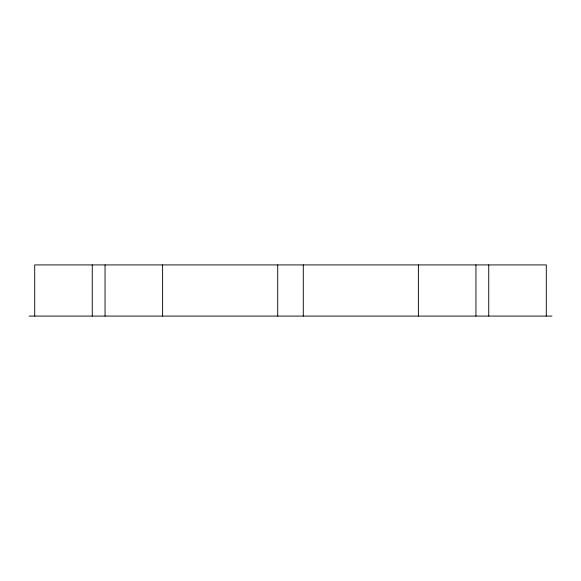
<?xml version="1.0" encoding="UTF-8"?>
<svg xmlns="http://www.w3.org/2000/svg" width="581" height="581" viewBox="0 0 581 581"><rect width="100%" height="100%" fill="white"/><g stroke="black" fill="none" stroke-linecap="round" stroke-linejoin="round"><path stroke-width="0.87" d="M29.05 316.079L551.95 316.079M546.293 316.079L546.293 264.921L34.707 264.921L34.707 316.079M488.737 264.921L488.737 316.079M475.948 264.921L475.948 316.079M418.4 264.921L418.4 316.079M303.289 264.921L303.289 316.079M277.711 264.921L277.711 316.079M162.6 264.921L162.6 316.079M105.052 264.921L105.052 316.079M92.263 264.921L92.263 316.079"/></g></svg>
